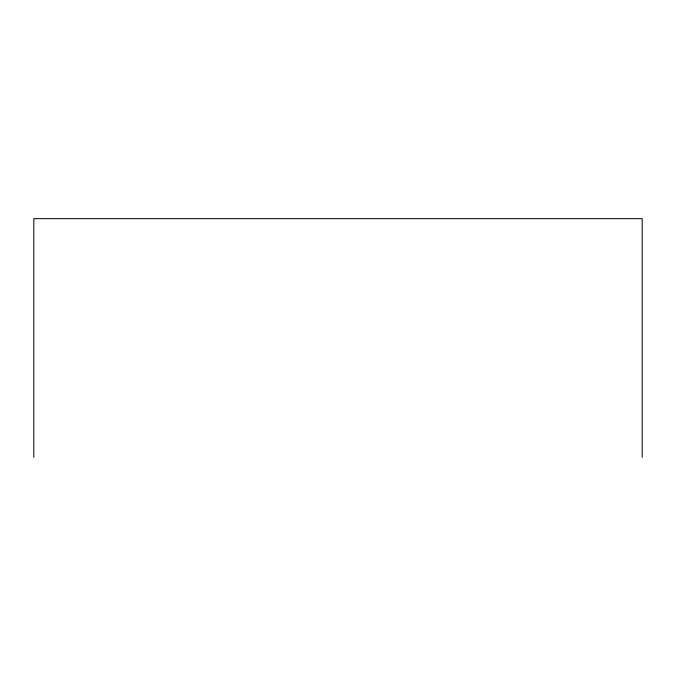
<?xml version="1.0" encoding="UTF-8"?>
<svg xmlns="http://www.w3.org/2000/svg" width="676" height="676" viewBox="0 0 676 676"><rect width="100%" height="100%" fill="white"/><g stroke="black" fill="none" stroke-linecap="round" stroke-linejoin="round"><path stroke-width="1.01" d="M642.2 457.339L642.2 218.661L33.8 218.661L33.8 457.339"/></g></svg>
